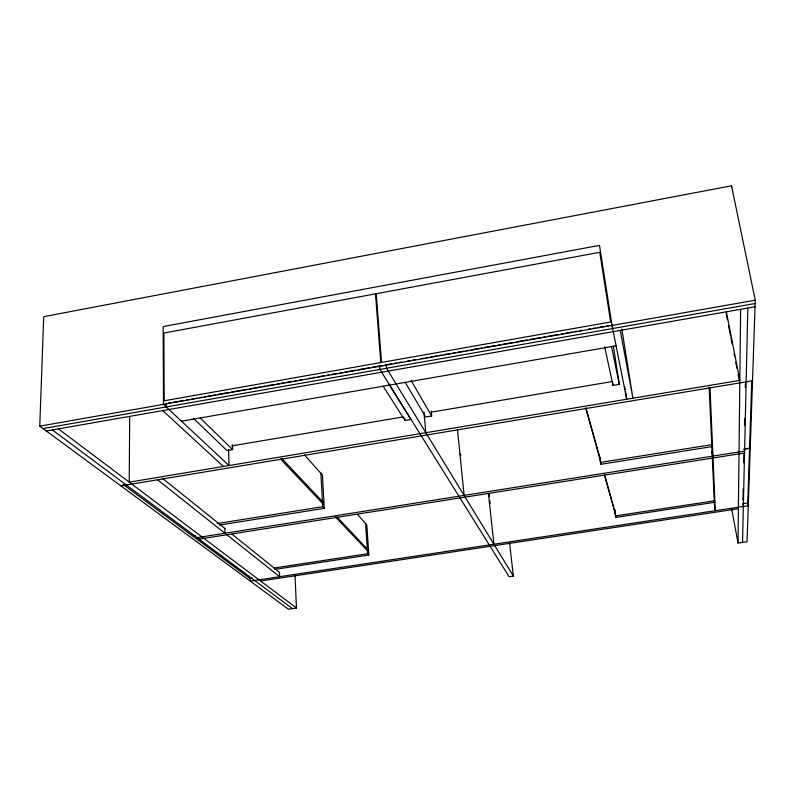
<?xml version="1.0" encoding="UTF-8"?>
<svg xmlns="http://www.w3.org/2000/svg" width="795" height="795" viewBox="0 0 795 795"><rect width="100%" height="100%" fill="white"/><g stroke="black" fill="none" stroke-linecap="round" stroke-linejoin="round"><path stroke-width="1.19" d="M129.674 416.6L129.237 482.168L739.837 380.378L726.342 311.759M294.965 574.616L296.485 608.026L288.406 609.208L39.75 426.15L43.725 316.678L731.529 185.792L755.25 300.202L747.052 541.713L738.018 543.045L740.632 309.315M742.928 499.976L743.166 488.836M743.722 462.869L743.901 454.203M744.508 425.663L744.667 418.279M745.322 387.523L745.402 383.836M742.53 542.379L747.827 308.053M751.772 380.318L749.566 448.161L744.011 449.036M168.162 403.144L170.597 402.717M173.032 402.29L183.993 400.362M186.428 399.925L188.862 399.497M191.307 399.07L197.389 397.997M199.833 397.57L202.268 397.142M204.703 396.715L215.664 394.787M218.098 394.35L229.059 392.422M231.494 391.995L247.334 389.202M249.769 388.775L260.73 386.847M263.165 386.42L265.609 385.992M268.044 385.555L274.136 384.492M276.571 384.055L279.005 383.627M281.44 383.2L283.875 382.773M286.309 382.345L292.401 381.272M294.836 380.845L297.27 380.417M299.715 379.98L302.15 379.553M308.241 378.48L310.676 378.052M313.111 377.625L315.545 377.198M317.98 376.77L324.072 375.697M326.507 375.27L328.941 374.833M331.386 374.405L337.468 373.332M339.912 372.905L342.347 372.477M344.782 372.05L355.743 370.122M358.177 369.685L369.138 367.757M371.573 367.33L382.544 365.402M385.734 364.835L391.826 363.762M394.27 363.335L396.705 362.908M399.15 362.48L401.584 362.043M407.676 360.97L410.121 360.542M412.555 360.115L415 359.688M421.092 358.615L423.526 358.187M425.971 357.75L428.406 357.323M430.85 356.895L436.942 355.822M439.377 355.395L441.821 354.958M444.256 354.53L450.358 353.457M452.792 353.03L455.227 352.602M457.672 352.175L463.763 351.102M466.208 350.665L468.643 350.237M471.077 349.81L482.058 347.882M484.493 347.445L495.464 345.517M497.909 345.09L500.343 344.662M502.778 344.225L513.759 342.297M516.194 341.87L527.164 339.932M529.609 339.505L540.58 337.577M543.015 337.14L545.459 336.712M547.894 336.285L558.865 334.357M561.31 333.92L563.744 333.493M566.179 333.065L572.281 331.992M574.715 331.565L577.16 331.137M579.595 330.7L582.029 330.273M588.131 329.2L590.566 328.772M593.01 328.345L595.445 327.918M597.88 327.48L603.981 326.407M606.416 325.98L608.861 325.553M39.75 426.15L755.25 300.202M43.049 428.575L755.141 303.511M46.319 430.979L755.021 306.791M181.498 421.191L616.085 345.815M231.733 445.916L403.164 416.918M431.586 412.108L612.369 381.53M232.488 444.743L232.617 449.563L226.953 450.517L193.284 418.2M383.13 386.112L405.003 420.485L410.935 419.482L388.785 383.975M431.218 411.104L431.675 415.984L425.713 416.997L405.162 382.286M604.607 346.68L613.064 385.396L619.315 384.343L613.323 345.984M120.91 485.894L752.517 380.795M217.303 523.537L322.72 506.723L324.281 508.353L219.241 525.088M599.341 454.72L600.464 462.422L711.416 444.723M600.464 462.422L600.98 464.29L712.459 446.532M195.5 535.9L193.086 536.287L123.205 484.483M195.729 536.069L193.314 536.456L250.028 578.502L252.204 578.174M744.011 449.264L749.556 448.38L747.777 502.937L742.848 503.682M197.081 537.639L744.597 451.073M199.068 539.119L744.547 453.011M274.017 568.047L367.638 553.747L368.87 555.049L274.563 569.429M614.406 508.75L615.469 515.905L714.039 500.86M615.469 515.905L615.877 517.376L715.063 502.251M260.591 581.016L738.406 508.73M509.575 542.846L513.361 576.107L509.088 576.733L379.881 369.417L379.603 365.72M52.361 429.926L292.441 608.622M58.413 428.863L296.485 608.026M157.559 479.802L279.661 576.703L279.482 572.291L232.061 534.21M162.389 478.262L225.293 528.774M162.746 410.578L223.365 466.476M200.181 418.011L232.617 449.563M280.506 459.013L323.426 504.288L323.327 502.47L281.619 458.298M335.301 516.82L368.135 551.442L368.015 549.802L336.881 516.82M304.555 454.969L322.432 475.042L324.281 508.353M357.343 514.266L366.793 524.889L368.87 555.049M513.361 576.107L386.499 368.254L386.211 364.557M411.134 380.547L431.675 415.984M459.917 453.846L460.961 455.684M585.905 407.726L599.986 458.198L600.98 464.29M604.627 474.814L614.992 511.97M585.816 408.401L600.255 460.057M604.309 474.536L615.241 513.649M611.534 346.739L619.315 384.343M726.203 313.637L727.395 319.709M728.588 325.791L730.575 335.917M730.973 337.945L732.235 344.354M734.073 353.745L734.56 356.17M735.753 362.252L736.965 368.453M738.138 374.405L739.33 380.507M747.807 503.315L748.274 505.719L250.296 581.155L250.216 578.681M742.888 504.06L743.345 506.475M731.678 508.919L738.018 543.045M620.239 330.412L632.909 398.196L621.859 329.13M712.022 451.023L712.946 456.072M712.111 452.941L712.479 454.959M624.791 387.125L625.178 389.54M625.556 391.965L626.708 399.239L612.031 325.413L599.48 245.377L163.144 326.566L163.492 404.367L228.97 465.542L228.562 449.563M612.001 324.39L612.657 328.544M612.697 382.991L613.064 385.396M614.654 509.108L615.877 517.376M489.084 493.715L489.352 496.159M489.889 501.049L490.147 503.493M488.398 493.447L493.914 544.247M457.493 429.727L464.111 495.414M423.964 411.949L425.842 432.719M404.794 418.051L405.003 420.485M365.561 523.498L367.638 553.747M320.882 473.303L322.72 506.723M709.18 387.185L712.211 455.346M712.32 457.831L714.476 506.157L715.291 510.718L710.014 387.871M224.786 528.367L224.896 533.236M166.225 403.234L166.244 406.941M731.529 185.792L731.539 187.66M375.478 293.852L163.879 333.045L164.187 400.769L380.785 362.55L375.478 293.852M599.758 252.303L376.214 293.713L381.55 362.411L610.669 321.985L599.758 252.303"/></g></svg>
